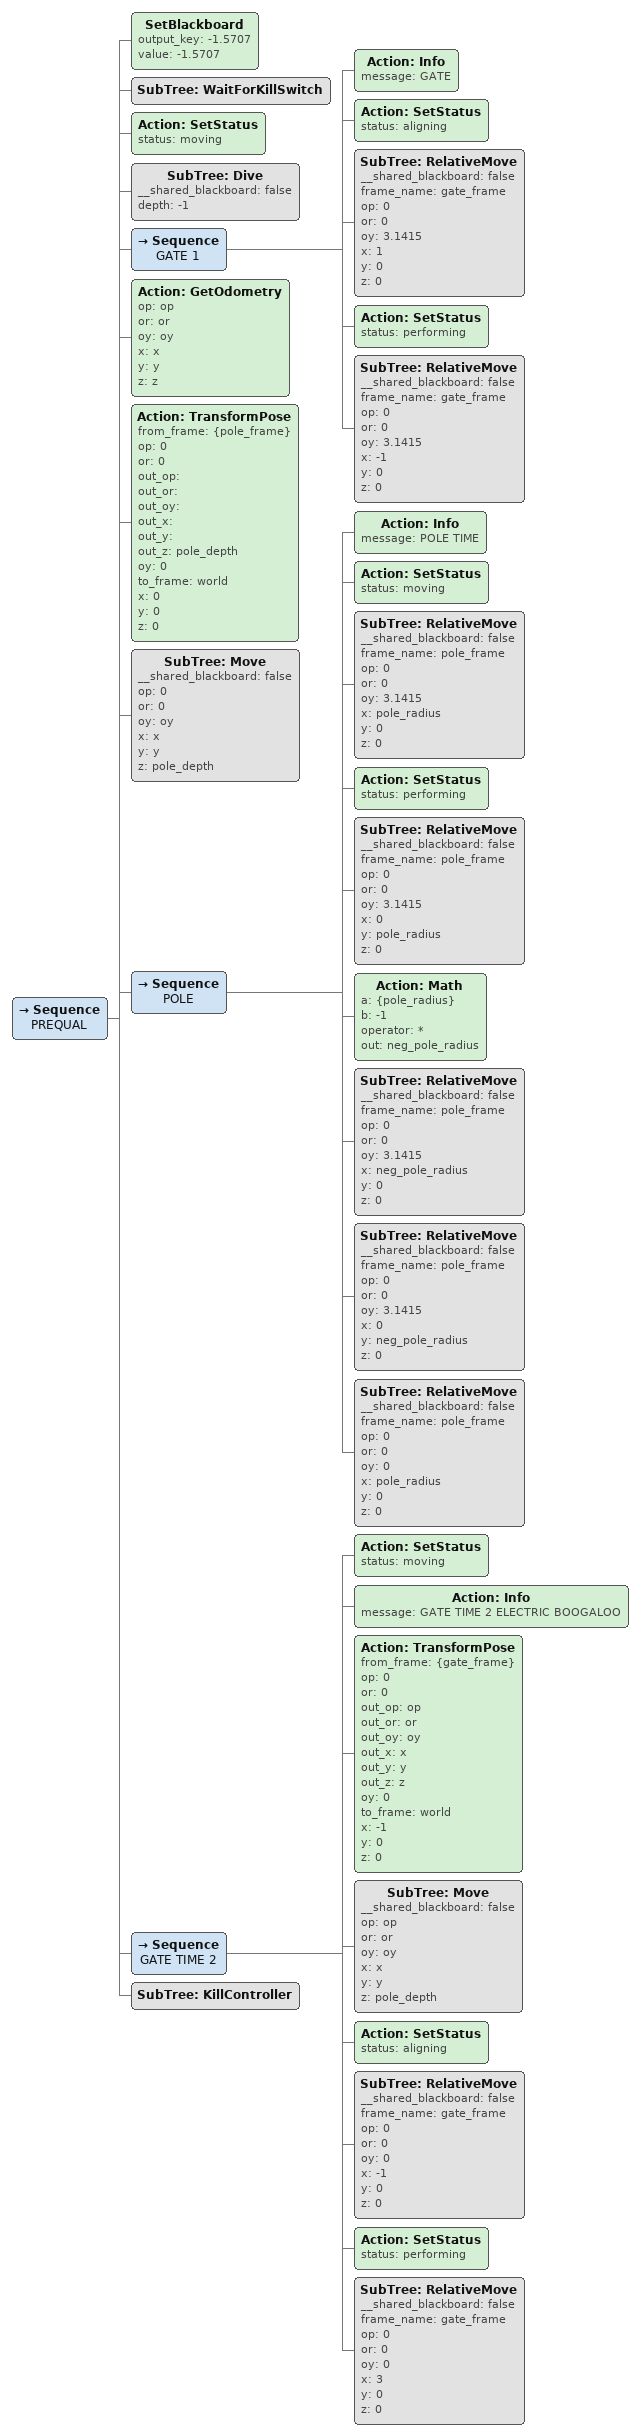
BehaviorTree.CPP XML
<Sequence name="PREQUAL">
    <SetBlackboard output_key="-1.5707" value="-1.5707"/>
    <SubTree ID="WaitForKillSwitch"/>
    <Action ID="SetStatus" status="moving"/>
    <SubTree ID="Dive" __shared_blackboard="false" depth="-1"/>
    <Sequence name="GATE 1">
        <Action ID="Info" message="GATE"/>
        <Action ID="SetStatus" status="aligning"/>
        <SubTree ID="RelativeMove" __shared_blackboard="false" frame_name="gate_frame" op="0" or="0" oy="3.1415" x="1" y="0" z="0"/>
        <Action ID="SetStatus" status="performing"/>
        <SubTree ID="RelativeMove" __shared_blackboard="false" frame_name="gate_frame" op="0" or="0" oy="3.1415" x="-1" y="0" z="0"/>
    </Sequence>
    <Action ID="GetOdometry" op="op" or="or" oy="oy" x="x" y="y" z="z"/>
    <Action ID="TransformPose" from_frame="{pole_frame}" op="0" or="0" out_op="" out_or="" out_oy="" out_x="" out_y="" out_z="pole_depth" oy="0" to_frame="world" x="0" y="0" z="0"/>
    <SubTree ID="Move" __shared_blackboard="false" op="0" or="0" oy="oy" x="x" y="y" z="pole_depth"/>
    <Sequence name="POLE">
        <Action ID="Info" message="POLE TIME"/>
        <Action ID="SetStatus" status="moving"/>
        <SubTree ID="RelativeMove" __shared_blackboard="false" frame_name="pole_frame" op="0" or="0" oy="3.1415" x="pole_radius" y="0" z="0"/>
        <Action ID="SetStatus" status="performing"/>
        <SubTree ID="RelativeMove" __shared_blackboard="false" frame_name="pole_frame" op="0" or="0" oy="3.1415" x="0" y="pole_radius" z="0"/>
        <Action ID="Math" a="{pole_radius}" b="-1" operator="*" out="neg_pole_radius"/>
        <SubTree ID="RelativeMove" __shared_blackboard="false" frame_name="pole_frame" op="0" or="0" oy="3.1415" x="neg_pole_radius" y="0" z="0"/>
        <SubTree ID="RelativeMove" __shared_blackboard="false" frame_name="pole_frame" op="0" or="0" oy="3.1415" x="0" y="neg_pole_radius" z="0"/>
        <SubTree ID="RelativeMove" __shared_blackboard="false" frame_name="pole_frame" op="0" or="0" oy="0" x="pole_radius" y="0" z="0"/>
    </Sequence>
    <Sequence name="GATE TIME 2">
        <Action ID="SetStatus" status="moving"/>
        <Action ID="Info" message="GATE TIME 2 ELECTRIC BOOGALOO"/>
        <Action ID="TransformPose" from_frame="{gate_frame}" op="0" or="0" out_op="op" out_or="or" out_oy="oy" out_x="x" out_y="y" out_z="z" oy="0" to_frame="world" x="-1" y="0" z="0"/>
        <SubTree ID="Move" __shared_blackboard="false" op="op" or="or" oy="oy" x="x" y="y" z="pole_depth"/>
        <Action ID="SetStatus" status="aligning"/>
        <SubTree ID="RelativeMove" __shared_blackboard="false" frame_name="gate_frame" op="0" or="0" oy="0" x="-1" y="0" z="0"/>
        <Action ID="SetStatus" status="performing"/>
        <SubTree ID="RelativeMove" __shared_blackboard="false" frame_name="gate_frame" op="0" or="0" oy="0" x="3" y="0" z="0"/>
    </Sequence>
    <SubTree ID="KillController"/>
</Sequence>
